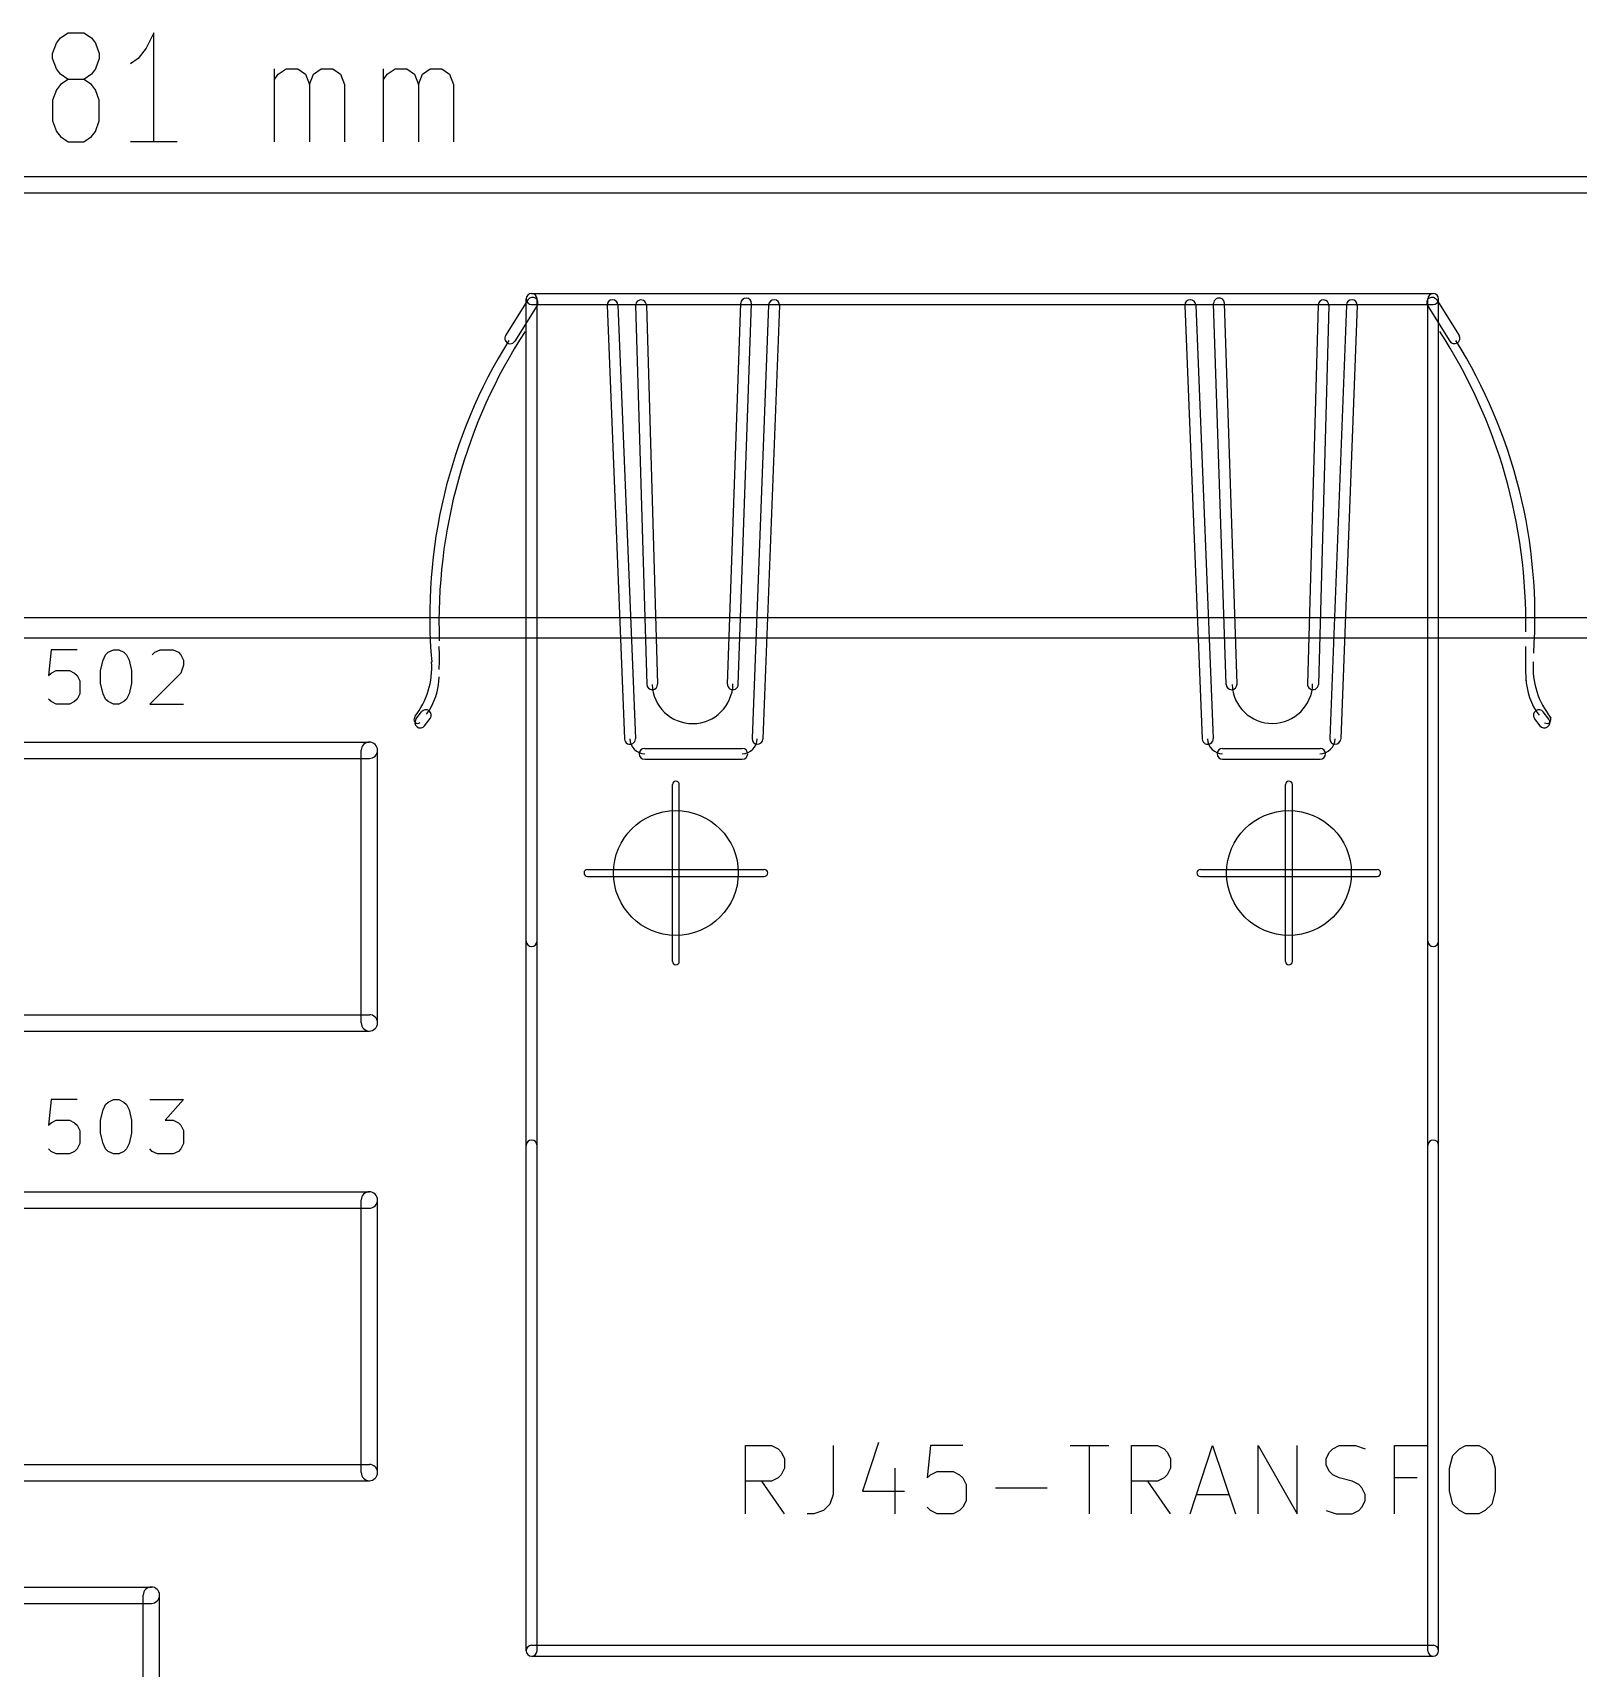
# Model space of a CAD drawing. Extents: x -29274 to 69862, y 23709 to 162744.
# Drawn here: x 26229 to 37574, y 70134 to 82136 of the extents above; entities that cross this region are included whole.
import ezdxf

# ---------------------------------------------------------------- set-up
doc = ezdxf.new("R2010")
doc.units = 0
doc.layers.add('BLACK', color=1, linetype='CONTINUOUS')

msp = doc.modelspace()

# ---------------------------------------------------------------- linework, layer by layer
at = {"layer": 'BLACK'}
for p, q in [((26404, 82060), (26432, 82098)), ((26432, 82098), (26490, 82136)), ((26490, 82136), (26604, 82136)), ((26604, 82136), (26661, 82098)), ((26661, 82098), (26690, 82060)), ((27118, 82136), (27061, 82022)), ((27118, 81336), (27118, 82136)), ((26375, 81984), (26404, 82060)), ((26375, 81946), (26375, 81984)), ((26690, 82060), (26718, 81984)), ((26718, 81984), (26718, 81946)), ((27061, 82022), (27003, 81946)), ((26404, 81870), (26375, 81946)), ((26432, 81831), (26404, 81870)), ((26690, 81870), (26661, 81831)), ((26718, 81946), (26690, 81870)), ((27003, 81946), (26946, 81908)), ((28003, 81336), (28003, 81870)), ((28031, 81831), (28089, 81870)), ((28089, 81870), (28174, 81870)), ((28174, 81870), (28231, 81831)), ((28289, 81831), (28346, 81870)), ((28346, 81870), (28431, 81870)), ((28431, 81870), (28489, 81831)), ((28803, 81336), (28803, 81870)), ((28831, 81831), (28889, 81870)), ((28889, 81870), (28974, 81870)), ((28974, 81870), (29031, 81831)), ((29089, 81831), (29146, 81870)), ((29146, 81870), (29231, 81870)), ((29231, 81870), (29289, 81831)), ((26432, 81755), (26404, 81717)), ((26490, 81793), (26432, 81831)), ((26490, 81793), (26432, 81755)), ((26604, 81793), (26490, 81793)), ((26661, 81831), (26604, 81793)), ((26661, 81755), (26604, 81793)), ((26690, 81717), (26661, 81755)), ((28003, 81793), (28031, 81831)), ((28231, 81831), (28260, 81755)), ((28260, 81755), (28289, 81831)), ((28260, 81755), (28260, 81336)), ((28489, 81831), (28517, 81755)), ((28517, 81755), (28517, 81336)), ((28803, 81793), (28831, 81831)), ((29031, 81831), (29060, 81755)), ((29060, 81755), (29089, 81831)), ((29060, 81755), (29060, 81336)), ((29289, 81831), (29317, 81755)), ((29317, 81755), (29317, 81336)), ((26404, 81717), (26375, 81641)), ((26375, 81641), (26375, 81489)), ((26718, 81641), (26690, 81717)), ((26718, 81489), (26718, 81641)), ((26375, 81489), (26404, 81412)), ((26404, 81412), (26432, 81374)), ((26661, 81374), (26690, 81412)), ((26690, 81412), (26718, 81489)), ((26432, 81374), (26490, 81336)), ((26490, 81336), (26604, 81336)), ((26604, 81336), (26661, 81374)), ((27289, 81336), (26946, 81336)), ((-8500, 81080), (61650, 81080)), ((-8500, 80960), (61650, 80960)), ((29851, 70262), (29851, 80182)), ((29851, 75470), (29851, 80182)), ((29891, 80222), (36509, 80222)), ((29931, 70262), (29931, 80182)), ((29931, 75470), (29931, 80182)), ((36469, 70262), (36469, 80182)), ((36469, 75470), (36469, 80182)), ((36549, 70262), (36549, 80182)), ((36549, 75470), (36549, 80182)), ((29864, 80176), (29700, 79915)), ((29932, 80133), (29768, 79872)), ((29891, 80142), (36509, 80142)), ((30445, 80134), (30573, 76953)), ((30525, 80137), (30653, 76956)), ((30654, 80134), (30736, 77353)), ((30734, 80137), (30816, 77356)), ((31328, 77356), (31426, 80151)), ((31408, 77353), (31506, 80148)), ((31631, 80137), (31509, 76956)), ((31711, 80134), (31589, 76953)), ((34686, 80134), (34814, 76953)), ((34766, 80137), (34894, 76956)), ((34989, 77353), (34897, 80148)), ((35069, 77356), (34977, 80151)), ((35664, 80137), (35586, 77356)), ((35744, 80134), (35666, 77353)), ((35872, 80137), (35750, 76956)), ((35952, 80134), (35830, 76953)), ((36467, 80133), (36631, 79872)), ((36535, 80176), (36699, 79915)), ((-7900, 77845), (61650, 77845)), ((-7900, 77695), (61650, 77695)), ((26364, 77608), (26345, 77418)), ((26555, 77608), (26364, 77608)), ((26745, 77532), (26764, 77570)), ((26764, 77570), (26783, 77589)), ((26783, 77589), (26821, 77608)), ((26821, 77608), (26860, 77608)), ((26860, 77608), (26898, 77589)), ((26898, 77589), (26917, 77570)), ((26917, 77570), (26936, 77532)), ((27107, 77570), (27126, 77589)), ((27126, 77589), (27164, 77608)), ((27164, 77608), (27260, 77608)), ((27260, 77608), (27298, 77589)), ((27298, 77589), (27317, 77570)), ((27317, 77570), (27336, 77532)), ((26345, 77418), (26364, 77437)), ((26364, 77437), (26402, 77456)), ((26402, 77456), (26498, 77456)), ((26498, 77456), (26536, 77437)), ((26536, 77437), (26555, 77418)), ((26555, 77418), (26574, 77380)), ((26726, 77456), (26745, 77532)), ((26726, 77360), (26726, 77456)), ((26936, 77532), (26955, 77456)), ((26955, 77456), (26955, 77360)), ((27317, 77437), (27088, 77208)), ((27336, 77494), (27317, 77437)), ((27336, 77532), (27336, 77494)), ((26574, 77380), (26574, 77284)), ((26745, 77284), (26726, 77360)), ((26955, 77360), (26936, 77284)), ((26364, 77227), (26345, 77246)), ((26402, 77208), (26364, 77227)), ((26498, 77208), (26402, 77208)), ((26536, 77227), (26498, 77208)), ((26555, 77246), (26536, 77227)), ((26574, 77284), (26555, 77246)), ((26764, 77246), (26745, 77284)), ((26783, 77227), (26764, 77246)), ((26821, 77208), (26783, 77227)), ((26860, 77208), (26821, 77208)), ((26898, 77227), (26860, 77208)), ((26917, 77246), (26898, 77227)), ((26936, 77284), (26917, 77246)), ((27088, 77208), (27336, 77208)), ((29042, 77098), (29082, 77152)), ((29106, 77050), (29146, 77104)), ((37293, 77050), (37253, 77104)), ((37357, 77098), (37317, 77152)), ((23700, 76930), (28700, 76930)), ((28640, 74870), (28640, 76870)), ((28760, 74870), (28760, 76870)), ((30721, 76884), (31437, 76884)), ((34963, 76884), (35679, 76884)), ((23700, 76810), (28700, 76810)), ((30721, 76804), (31437, 76804)), ((34963, 76804), (35679, 76804)), ((30925, 75321), (30925, 76619)), ((30975, 75321), (30975, 76619)), ((35425, 75321), (35425, 76619)), ((35475, 75321), (35475, 76619)), ((30301, 75995), (31599, 75995)), ((34800, 75995), (36098, 75995)), ((30301, 75945), (31599, 75945)), ((34800, 75945), (36098, 75945)), ((23700, 74930), (28700, 74930)), ((23700, 74810), (28700, 74810)), ((26364, 74308), (26345, 74118)), ((26555, 74308), (26364, 74308)), ((26783, 74289), (26821, 74308)), ((26821, 74308), (26860, 74308)), ((26860, 74308), (26898, 74289)), ((27088, 74308), (27336, 74308)), ((27336, 74308), (27202, 74156)), ((26726, 74156), (26745, 74232)), ((26745, 74232), (26764, 74270)), ((26764, 74270), (26783, 74289)), ((26898, 74289), (26917, 74270)), ((26917, 74270), (26936, 74232)), ((26936, 74232), (26955, 74156)), ((26345, 74118), (26364, 74137)), ((26364, 74137), (26402, 74156)), ((26402, 74156), (26498, 74156)), ((26498, 74156), (26536, 74137)), ((26536, 74137), (26555, 74118)), ((26555, 74118), (26574, 74080)), ((26574, 74080), (26574, 73984)), ((26726, 74060), (26726, 74156)), ((26745, 73984), (26726, 74060)), ((26955, 74060), (26936, 73984)), ((26955, 74156), (26955, 74060)), ((27202, 74156), (27260, 74156)), ((27260, 74156), (27298, 74137)), ((27298, 74137), (27317, 74118)), ((27317, 74118), (27336, 74080)), ((27336, 74080), (27336, 73984)), ((26364, 73927), (26345, 73946)), ((26555, 73946), (26536, 73927)), ((26574, 73984), (26555, 73946)), ((26764, 73946), (26745, 73984)), ((26783, 73927), (26764, 73946)), ((26917, 73946), (26898, 73927)), ((26936, 73984), (26917, 73946)), ((27107, 73927), (27088, 73946)), ((27317, 73946), (27298, 73927)), ((27336, 73984), (27317, 73946)), ((29851, 70262), (29851, 73970)), ((29931, 70262), (29931, 73970)), ((36469, 70262), (36469, 73970)), ((36549, 70262), (36549, 73970)), ((26402, 73908), (26364, 73927)), ((26498, 73908), (26402, 73908)), ((26536, 73927), (26498, 73908)), ((26821, 73908), (26783, 73927)), ((26860, 73908), (26821, 73908)), ((26898, 73927), (26860, 73908)), ((27145, 73908), (27107, 73927)), ((27260, 73908), (27145, 73908)), ((27298, 73927), (27260, 73908)), ((23700, 73630), (28700, 73630)), ((23700, 73510), (28700, 73510)), ((28640, 71570), (28640, 73570)), ((28760, 71570), (28760, 73570)), ((32438, 71791), (32319, 71434)), ((31462, 71268), (31462, 71768)), ((31462, 71768), (31653, 71768)), ((31653, 71768), (31700, 71744)), ((31700, 71744), (31724, 71720)), ((31724, 71720), (31748, 71672)), ((31748, 71672), (31748, 71601)), ((32105, 71768), (32105, 71410)), ((32819, 71768), (32795, 71530)), ((33057, 71768), (32819, 71768)), ((33843, 71768), (34128, 71768)), ((33985, 71268), (33985, 71768)), ((34295, 71268), (34295, 71768)), ((34295, 71768), (34486, 71768)), ((34486, 71768), (34533, 71744)), ((34533, 71744), (34557, 71720)), ((34557, 71720), (34581, 71672)), ((34581, 71672), (34581, 71601)), ((34724, 71268), (34890, 71768)), ((34890, 71768), (35057, 71268)), ((35224, 71268), (35224, 71768)), ((35224, 71768), (35510, 71268)), ((35510, 71268), (35510, 71768)), ((35724, 71672), (35748, 71720)), ((35724, 71625), (35724, 71672)), ((35748, 71720), (35772, 71744)), ((35772, 71744), (35819, 71768)), ((35819, 71768), (35939, 71768)), ((35939, 71768), (36010, 71744)), ((36224, 71268), (36224, 71768)), ((36224, 71768), (36462, 71768)), ((36629, 71601), (36653, 71696)), ((36653, 71696), (36701, 71744)), ((36701, 71744), (36748, 71768)), ((36748, 71768), (36844, 71768)), ((36844, 71768), (36891, 71744)), ((36891, 71744), (36939, 71696)), ((36939, 71696), (36963, 71601)), ((23700, 71630), (28700, 71630)), ((31724, 71553), (31700, 71530)), ((31748, 71601), (31724, 71553)), ((32557, 71601), (32557, 71268)), ((32795, 71530), (32819, 71553)), ((32819, 71553), (32867, 71577)), ((32867, 71577), (32986, 71577)), ((32986, 71577), (33033, 71553)), ((33033, 71553), (33057, 71530)), ((34557, 71553), (34533, 71530)), ((34581, 71601), (34557, 71553)), ((35748, 71577), (35724, 71625)), ((35772, 71553), (35748, 71577)), ((35819, 71530), (35772, 71553)), ((36629, 71434), (36629, 71601)), ((36963, 71601), (36963, 71434)), ((23700, 71510), (28700, 71510)), ((31653, 71506), (31462, 71506)), ((31748, 71268), (31581, 71506)), ((31700, 71530), (31653, 71506)), ((32319, 71434), (32629, 71434)), ((33057, 71530), (33081, 71482)), ((33081, 71482), (33081, 71363)), ((33295, 71458), (33676, 71458)), ((34486, 71506), (34295, 71506)), ((34581, 71268), (34414, 71506)), ((34533, 71530), (34486, 71506)), ((35915, 71506), (35819, 71530)), ((35962, 71482), (35915, 71506)), ((35986, 71458), (35962, 71482)), ((36010, 71410), (35986, 71458)), ((36391, 71530), (36224, 71530)), ((36653, 71339), (36629, 71434)), ((36963, 71434), (36939, 71339)), ((32081, 71339), (32033, 71291)), ((32105, 71410), (32081, 71339)), ((32819, 71291), (32795, 71315)), ((33057, 71315), (33033, 71291)), ((33081, 71363), (33057, 71315)), ((34771, 71410), (35009, 71410)), ((35962, 71291), (35986, 71315)), ((35986, 71315), (36010, 71363)), ((36010, 71363), (36010, 71410)), ((36701, 71291), (36653, 71339)), ((36939, 71339), (36891, 71291)), ((31962, 71268), (31914, 71268)), ((32033, 71291), (31962, 71268)), ((32867, 71268), (32819, 71291)), ((32986, 71268), (32867, 71268)), ((33033, 71291), (32986, 71268)), ((35724, 71291), (35796, 71268)), ((35796, 71268), (35915, 71268)), ((35915, 71268), (35962, 71291)), ((36748, 71268), (36701, 71291)), ((36844, 71268), (36748, 71268)), ((36891, 71291), (36844, 71268)), ((22100, 70730), (27100, 70730)), ((22100, 70610), (27100, 70610)), ((27040, 68670), (27040, 70670)), ((27160, 68670), (27160, 70670)), ((29891, 70302), (36509, 70302)), ((29891, 70222), (36509, 70222))]:
    msp.add_line(p, q, dxfattribs=at)
for centre in [(30950, 75970), (35450, 75970)]:
    msp.add_circle(centre, 458, dxfattribs=at)
for centre, radius, start, end in [((29891, 80182), 40, 90, 270), ((29891, 80182), 40, 360, 540), ((29891, 80182), 40, 360, 540), ((29898, 80154), 40, -32, 147), ((31466, 80149), 40, 358, 538), ((34937, 80149), 40, 361, 541), ((36501, 80154), 40, 32, 212), ((36509, 80182), 40, 360, 540), ((36509, 80182), 40, 360, 540), ((36509, 80182), 40, 270, 450), ((30485, 80136), 40, 2, 182), ((30694, 80135), 40, 1, 181), ((31671, 80136), 40, -2, 177), ((34726, 80136), 40, 2, 182), ((35704, 80135), 40, -1, 178), ((35912, 80136), 40, -2, 177), ((33131, 77809), 3920, -213, -178), ((33269, 77809), 3920, -1, 33), ((32970, 77850), 3827, -212, -175), ((29734, 79894), 40, 147, 327), ((36665, 79894), 40, 212, 392), ((33430, 77850), 3826, -4, 32), ((24366, 77548), 4848, -1, 1), ((42034, 77548), 4848, -181, -178), ((28572, 77478), 586, -38, 4), ((37828, 77478), 586, -184, -141), ((28729, 77418), 483, -36, -1), ((30776, 77355), 40, 181, 361), ((31072, 77363), 297, -178, -1), ((31368, 77355), 40, 178, 358), ((35029, 77355), 40, 181, 361), ((35328, 77363), 296, -178, -1), ((35626, 77355), 40, 178, 358), ((37671, 77418), 482, -178, -143), ((29056, 77096), 29, -218, -52), ((29074, 77074), 40, 143, 323), ((29114, 77128), 40, 323, 503), ((37285, 77128), 40, 396, 576), ((37325, 77074), 40, 216, 396), ((37344, 77096), 29, -126, 39), ((30613, 76954), 40, 182, 362), ((30726, 76959), 115, -178, -92), ((31433, 76959), 115, -88, -2), ((31549, 76954), 40, 177, 357), ((34854, 76954), 40, 182, 362), ((34967, 76959), 115, -177, -92), ((35674, 76959), 115, -88, -2), ((35790, 76954), 40, 177, 357), ((28700, 76870), 60, 360, 540), ((28700, 76870), 60, 270, 450), ((30721, 76844), 40, 90, 270), ((31437, 76844), 40, 270, 450), ((34963, 76844), 40, 90, 270), ((35679, 76844), 40, 270, 450), ((30950, 76619), 25, 360, 540), ((35450, 76619), 25, 360, 540), ((30301, 75970), 25, 90, 270), ((31599, 75970), 25, 270, 450), ((34800, 75970), 25, 90, 270), ((36098, 75970), 25, 270, 450), ((29891, 75470), 40, 180, 360), ((36509, 75470), 40, 180, 360), ((30950, 75321), 25, 180, 360), ((35450, 75321), 25, 180, 360), ((28700, 74870), 60, 270, 450), ((28700, 74870), 60, 180, 360), ((29891, 73970), 40, 360, 540), ((36509, 73970), 40, 360, 540), ((28700, 73570), 60, 360, 540), ((28700, 73570), 60, 270, 450), ((28700, 71570), 60, 180, 360), ((28700, 71570), 60, 270, 450), ((27100, 70670), 60, 360, 540), ((27100, 70670), 60, 270, 450), ((29891, 70262), 40, 90, 270), ((29891, 70262), 40, 180, 360), ((29891, 70262), 40, 180, 360), ((36509, 70262), 40, 180, 360), ((36509, 70262), 40, 180, 360), ((36509, 70262), 40, 270, 450)]:
    msp.add_arc(centre, radius, start, end, dxfattribs=at)

doc.saveas('drawing.dxf')
